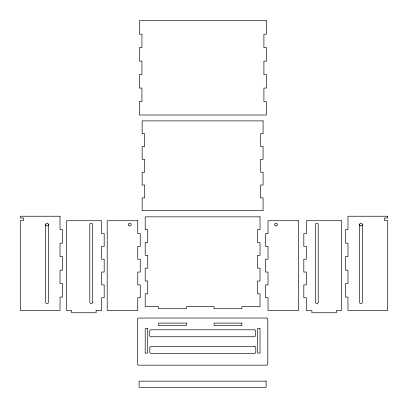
<?xml version="1.0" encoding="UTF-8"?>
<svg xmlns="http://www.w3.org/2000/svg" width="408" height="408" viewBox="0 0 408 408"><rect width="100%" height="100%" fill="white"/><g stroke="black" fill="none" stroke-linecap="round" stroke-linejoin="round"><path stroke-width="0.61" d="M362.36 224.563L362.36 302.216A1.387 1.387 0 0 1 360.973 303.603A1.387 1.387 0 0 1 359.586 302.216L359.586 224.563M48.414 224.573A1.387 1.387 0 0 1 46.318 225.757A1.387 1.387 0 0 1 46.344 223.355A1.387 1.387 0 0 1 48.414 224.573L48.414 302.216A1.387 1.387 0 0 1 47.027 303.603A1.387 1.387 0 0 1 45.64 302.216L45.64 224.563M96.104 310.539L96.104 312.757L71.665 312.757L71.665 310.539L66.591 310.539L66.591 220.733L101.653 220.733L101.653 233.56L104.188 233.56L104.188 246.391L101.653 246.391L101.653 259.218L104.188 259.218L104.188 272.049L101.653 272.049L101.653 284.881L104.188 284.881L104.188 297.707L101.653 297.707L101.653 310.539L96.104 310.539M266.439 20.711L139.414 20.711L139.414 34.185L141.943 34.185L141.943 47.654L139.414 47.654L139.414 61.123L141.943 61.123L141.943 74.598L139.414 74.598L139.414 88.067L141.943 88.067L141.943 101.536L139.414 101.536L139.414 115.01L266.439 115.01L266.439 101.536L263.905 101.536L263.905 88.067L266.439 88.067L266.439 74.598L263.905 74.598L263.905 61.123L266.439 61.123L266.439 47.654L263.905 47.654L263.905 34.185L266.439 34.185L266.439 20.711M263.073 120.885L142.152 120.885L142.152 133.717L144.682 133.717L144.682 146.543L142.152 146.543L142.152 159.375L144.682 159.375L144.682 172.207L142.152 172.207L142.152 185.033L144.682 185.033L144.682 197.865L142.152 197.865L142.152 210.696L263.073 210.696L263.073 197.865L260.544 197.865L260.544 185.033L263.073 185.033L263.073 172.207L260.544 172.207L260.544 159.375L263.073 159.375L263.073 146.543L260.544 146.543L260.544 133.717L263.073 133.717L263.073 120.885M60.027 216.24L20.4 216.24L20.4 218.035L23.47 218.035L23.47 220.57L20.4 220.57L20.4 310.539L60.027 310.539L60.027 297.065L62.557 297.065L62.557 283.596L60.027 283.596L60.027 270.127L62.557 270.127L62.557 256.652L60.027 256.652L60.027 243.183L62.557 243.183L62.557 229.714L60.027 229.714L60.027 216.24M387.6 216.24L347.973 216.24L347.973 229.714L345.443 229.714L345.443 243.183L347.973 243.183L347.973 256.652L345.443 256.652L345.443 270.127L347.973 270.127L347.973 283.596L345.443 283.596L345.443 297.065L347.973 297.065L347.973 310.539L387.6 310.539L387.6 220.57L384.53 220.57L384.53 218.035L387.6 218.035L387.6 216.24M260.024 216.847L145.202 216.847L145.202 229.679L147.732 229.679L147.732 242.505L145.202 242.505L145.202 255.337L147.732 255.337L147.732 268.168L145.202 268.168L145.202 280.995L147.732 280.995L147.732 293.826L145.202 293.826L145.202 306.658L158.574 306.658L158.574 308.734L186.334 308.734L186.334 306.658L214.093 306.658L214.093 308.734L241.857 308.734L241.857 306.658L260.024 306.658L260.024 293.826L257.494 293.826L257.494 280.995L260.024 280.995L260.024 268.168L257.494 268.168L257.494 255.337L260.024 255.337L260.024 242.587L257.494 242.505L257.494 229.679L260.024 229.679L260.024 216.847M137.751 220.733L107.197 220.733L107.197 310.539L137.751 310.539L137.751 297.707L140.245 297.707L140.245 284.881L137.751 284.881L137.751 272.049L140.245 272.049L140.245 259.218L137.751 259.218L137.751 246.391L140.245 246.391L140.245 233.56L137.751 233.56L137.751 220.733M298.58 220.733L268.03 220.733L268.03 233.56L265.537 233.56L265.537 246.391L268.03 246.391L268.03 259.218L265.537 259.218L265.537 272.049L268.03 272.049L268.03 284.881L265.537 284.881L265.537 297.707L268.03 297.707L268.03 310.539L298.58 310.539L298.58 220.733M341.409 220.733L306.347 220.733L306.347 233.56L303.812 233.56L303.812 246.391L306.347 246.391L306.347 259.218L303.812 259.218L303.812 272.049L306.347 272.049L306.347 284.881L303.812 284.881L303.812 297.707L306.347 297.707L306.347 310.539L311.896 310.539L311.896 312.757L336.335 312.757L336.335 310.539L341.409 310.539L341.409 220.733M266.404 318.026L138.822 318.026A1.387 1.387 0 0 0 137.435 319.413L137.435 363.788A1.387 1.387 0 0 0 138.822 365.175L266.404 365.175A1.387 1.387 0 0 0 267.791 363.788L267.791 319.413A1.387 1.387 0 0 0 266.404 318.026M186.334 323.095L158.574 323.095L158.574 325.589L186.334 325.589L186.334 323.095M241.857 323.095L214.093 323.095L214.093 325.589L241.857 325.589L241.857 323.095M147.732 328.644L145.202 328.644L145.202 353.083L147.732 353.083L147.732 328.644M260.024 328.644L257.494 328.644L257.494 353.083L260.024 353.083L260.024 328.644M254.22 329.812L151.011 329.812A1.387 1.387 0 0 0 149.624 331.199L149.624 335.361A1.387 1.387 0 0 0 151.011 336.748L254.22 336.748A1.387 1.387 0 0 0 255.607 335.361L255.607 331.199A1.387 1.387 0 0 0 254.22 329.812M254.403 346.448L151.195 346.448A1.387 1.387 0 0 0 149.807 347.835L149.807 351.992A1.387 1.387 0 0 0 151.195 353.379L254.403 353.379A1.387 1.387 0 0 0 255.791 351.992L255.791 347.835A1.387 1.387 0 0 0 254.403 346.448M266.123 381.149L139.102 381.149L139.102 387.289L266.123 387.289L266.123 381.149M318.194 302.216L318.194 224.563A1.387 1.387 0 0 0 316.807 223.176A1.387 1.387 0 0 0 315.425 224.563L315.425 302.216A1.387 1.387 0 0 0 316.807 303.603A1.387 1.387 0 0 0 318.194 302.216M92.575 302.216L92.575 224.563A1.387 1.387 0 0 0 91.193 223.176A1.387 1.387 0 0 0 89.806 224.563L89.806 302.216A1.387 1.387 0 0 0 91.193 303.603A1.387 1.387 0 0 0 92.575 302.216M275.308 225.762A1.387 1.387 0 0 0 277.389 224.563A1.387 1.387 0 0 0 275.308 223.36A1.387 1.387 0 0 0 275.308 225.762M128.984 225.695A1.387 1.387 0 0 0 131.162 224.686A1.387 1.387 0 0 0 129.198 223.304A1.387 1.387 0 0 0 128.984 225.695M360.182 225.695A1.387 1.387 0 0 0 362.355 224.681A1.387 1.387 0 0 0 360.386 223.304A1.387 1.387 0 0 0 360.182 225.695"/></g></svg>
